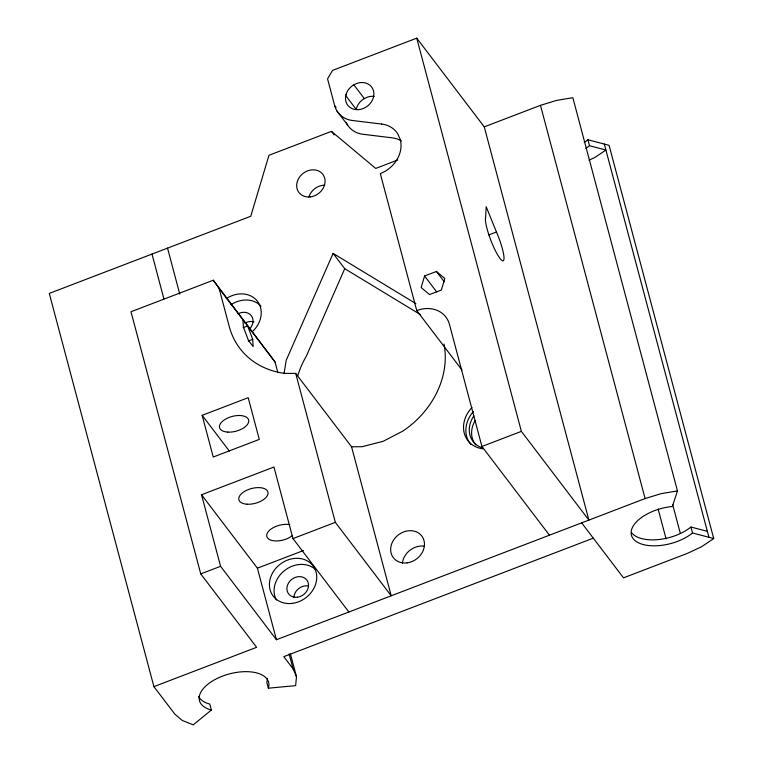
<?xml version="1.0" encoding="UTF-8"?>
<svg xmlns="http://www.w3.org/2000/svg" width="763" height="763" viewBox="0 0 763 763"><rect width="100%" height="100%" fill="white"/><g stroke="black" fill="none" stroke-linecap="round" stroke-linejoin="round"><path stroke-width="1.14" d="M290.379 653.748L296.492 676.743L295.634 685.632L268.338 688.207A35.775 18.159 -14.9 0 0 222.395 676.171A35.775 18.159 -14.9 0 0 211.38 710.019L193.23 724.85L182.271 720.482L174.841 714.13L153.907 686.633L49.28 293.402L250.75 216.272L268.957 155.299L331.438 131.37L375.73 168.423L397.666 160.02M284.017 373.765L286.22 360.25L333.107 253.392L415.864 303.617M424.581 275.996L421.138 287.546L429.531 294.575L441.367 290.035L444.81 278.485L436.426 271.466L424.581 275.996L436.703 291.914M336.082 107.497L334.69 105.666L327.556 78.866L332.554 70.387L416.741 38.15L484.257 126.868L540.471 105.342L556.494 100.411L572.841 97.702L677.468 490.924L672.365 506.479A35.775 18.159 -14.9 0 0 633.118 538.621A35.775 18.159 -14.9 0 0 692.527 532.975L713.72 538.554L609.084 145.332L587.901 139.753A35.775 18.159 -14.9 0 1 584.229 142.443M333.107 253.392L344.742 268.681L306.459 355.94A85.866 72.418 -37.3 0 0 297.856 375.549M713.72 538.554L701.55 546.756L686.958 553.556L623.505 577.849L581.654 522.855M588.931 160.23L594.949 157.426L605.908 150.034L589.484 145.704A35.775 18.159 -14.9 0 1 585.812 148.394M277.694 372.001L275.004 361.9L213.306 280.231L130.998 311.743L200.755 573.9L256.616 647.31L153.907 686.633M243.187 327.642L247.641 325.944L252.715 339.325L253.125 346.583L248.471 340.46L243.397 327.089L242.977 319.821M488.778 234.928L496.446 231.99L486.193 206.735L485.583 217.713A23.615 4.158 69 0 0 492.984 245.514A23.615 4.158 69 0 0 503.847 259.792A23.615 4.158 69 0 0 496.446 231.99M248.261 341.023L252.715 339.325M202.147 415.32L248.185 397.685L259.286 439.393L213.239 457.027L202.147 415.32L229.367 451.086M677.468 490.924L661.12 493.642L645.107 498.563L276.444 639.728L220.574 566.308L201.537 494.758L273.946 467.032L292.982 538.583L348.863 611.993M381.614 124.026A28.651 24.168 -37.3 0 1 397.742 133.802L400.289 139.639A28.651 24.168 -37.3 0 1 380.298 173.583L416.751 310.57A28.651 24.168 -37.3 0 1 449.436 324.342L481.939 446.479L521.377 431.372L588.883 520.089L484.257 126.868M200.755 573.9L220.574 566.308M292.982 538.583L335.339 522.359L391.209 595.779L351.562 446.784L295.691 373.365L285.219 373.441A85.866 72.418 -37.3 0 1 229.281 326.631L219.134 288.49L213.306 280.231M201.537 494.758L257.408 568.177L303.493 550.533M593.29 538.153L283.807 656.657L293.087 668.855L296.492 676.743M351.562 446.784L362.034 446.708L383.112 441.319L402.893 431.066A85.866 72.418 -37.3 0 0 444.037 344.037M381.605 124.045L352.392 120.497A27.191 22.928 -37.3 0 1 334.69 105.666M631.535 532.66A35.775 18.159 -14.9 0 0 690.944 527.014L707.358 531.344M344.742 268.681L420.442 314.623M353.889 84.874L364.361 98.637M345.849 95.728L356.321 109.5L356.54 108.193A15.022 12.675 -37.3 0 1 363.369 99.152L366.831 97.359A15.022 12.675 -37.3 0 1 374.185 96.396M337.093 111.198L347.575 124.96M331.438 131.37L334.184 134.965M436.426 271.466L444.266 281.766M416.751 310.57L461.996 370.026M481.939 446.479L549.446 535.187M219.134 288.49L275.004 361.9M604.315 144.083L708.951 537.305M587.901 139.753L589.484 145.704M690.944 527.014L692.527 532.975M672.632 504.486L680.3 533.289M658.116 508.969L666.089 538.916M540.471 105.342L645.107 498.563M416.741 38.15L521.377 431.372M295.691 373.365L335.339 522.359M289.11 653.91L293.087 668.855M257.408 568.177L276.444 639.728M167.536 248.137L179.772 294.136M268.338 688.207L266.754 682.246A35.775 18.159 -14.9 0 0 267.327 678.25M151.99 254.069L163.921 298.915M211.38 710.019L209.796 704.058A35.775 18.159 -14.9 0 1 198.533 696.438M237.894 313.946A11.445 9.652 -37.3 0 1 251.237 315.586A11.445 9.652 -37.3 0 1 249.673 328.882M244.875 323.13A11.445 9.652 -37.3 0 1 254.022 321.919M230.903 304.78A25.045 21.126 -37.3 0 1 260.994 306.097M226.239 298.657A25.045 21.126 -37.3 0 1 257.293 301.099A25.045 21.126 -37.3 0 1 252.324 331.686M482.76 447.948A25.045 21.126 -37.3 0 1 473.89 415.892M475.759 444.953A25.045 21.126 -37.3 0 1 475.063 420.747M292.467 535.55A15.022 7.63 -14.9 0 1 272.143 540.509A15.022 7.63 -14.9 0 1 269.654 530.171A15.022 7.63 -14.9 0 1 289.845 524.62M471.038 444.638A28.651 24.168 -37.3 0 1 473.556 411.352M346.164 122.299A27.191 22.928 -37.3 0 0 362.864 134.259L392.087 137.817A28.622 24.139 -37.3 0 1 401.433 140.983M308.872 197.035A15.022 12.675 -37.3 0 1 319.172 186.191L322.863 185.256A15.022 12.675 -37.3 0 1 324.714 185.123M482.941 448.844A28.651 24.168 -37.3 0 1 471.944 407.518M402.378 563.342A17.892 15.088 -37.3 0 1 424.009 546.117M293.879 597.563A11.445 9.652 -37.3 0 1 307.766 585.87M276.378 600.014A25.045 21.126 -37.3 0 1 284.303 570.743A25.045 21.126 -37.3 0 1 314.9 568.988M346.059 94.431L345.486 97.979A15.022 12.675 -37.3 0 0 360.565 109.347A15.022 12.675 -37.3 0 0 373.736 91.922A15.022 12.675 -37.3 0 0 356.359 83.596L352.897 85.389A15.022 12.675 -37.3 0 0 346.059 94.431M247.078 504.209A15.022 7.63 -14.9 0 0 268.004 492.478A15.022 7.63 -14.9 0 0 245.095 491.086A15.022 7.63 -14.9 0 0 247.078 504.209M310.503 196.864A15.022 12.675 -37.3 0 0 323.34 175.061A15.022 12.675 -37.3 0 0 298.743 178.304A15.022 12.675 -37.3 0 0 310.503 196.864M292.487 603.352A25.045 21.126 -37.3 0 0 313.879 567.023A25.045 21.126 -37.3 0 0 272.877 572.422A25.045 21.126 -37.3 0 0 292.487 603.352M407.137 562.865A17.892 15.088 -37.3 0 0 422.425 536.914A17.892 15.088 -37.3 0 0 393.136 540.767A17.892 15.088 -37.3 0 0 407.137 562.865M297.446 597.21A11.445 9.652 -37.3 0 0 307.222 580.605A11.445 9.652 -37.3 0 0 288.481 583.075A11.445 9.652 -37.3 0 0 297.446 597.21M227.784 432.106A15.022 7.63 -14.9 0 0 248.709 420.375A15.022 7.63 -14.9 0 0 225.8 418.982A15.022 7.63 -14.9 0 0 227.784 432.106"/></g></svg>
